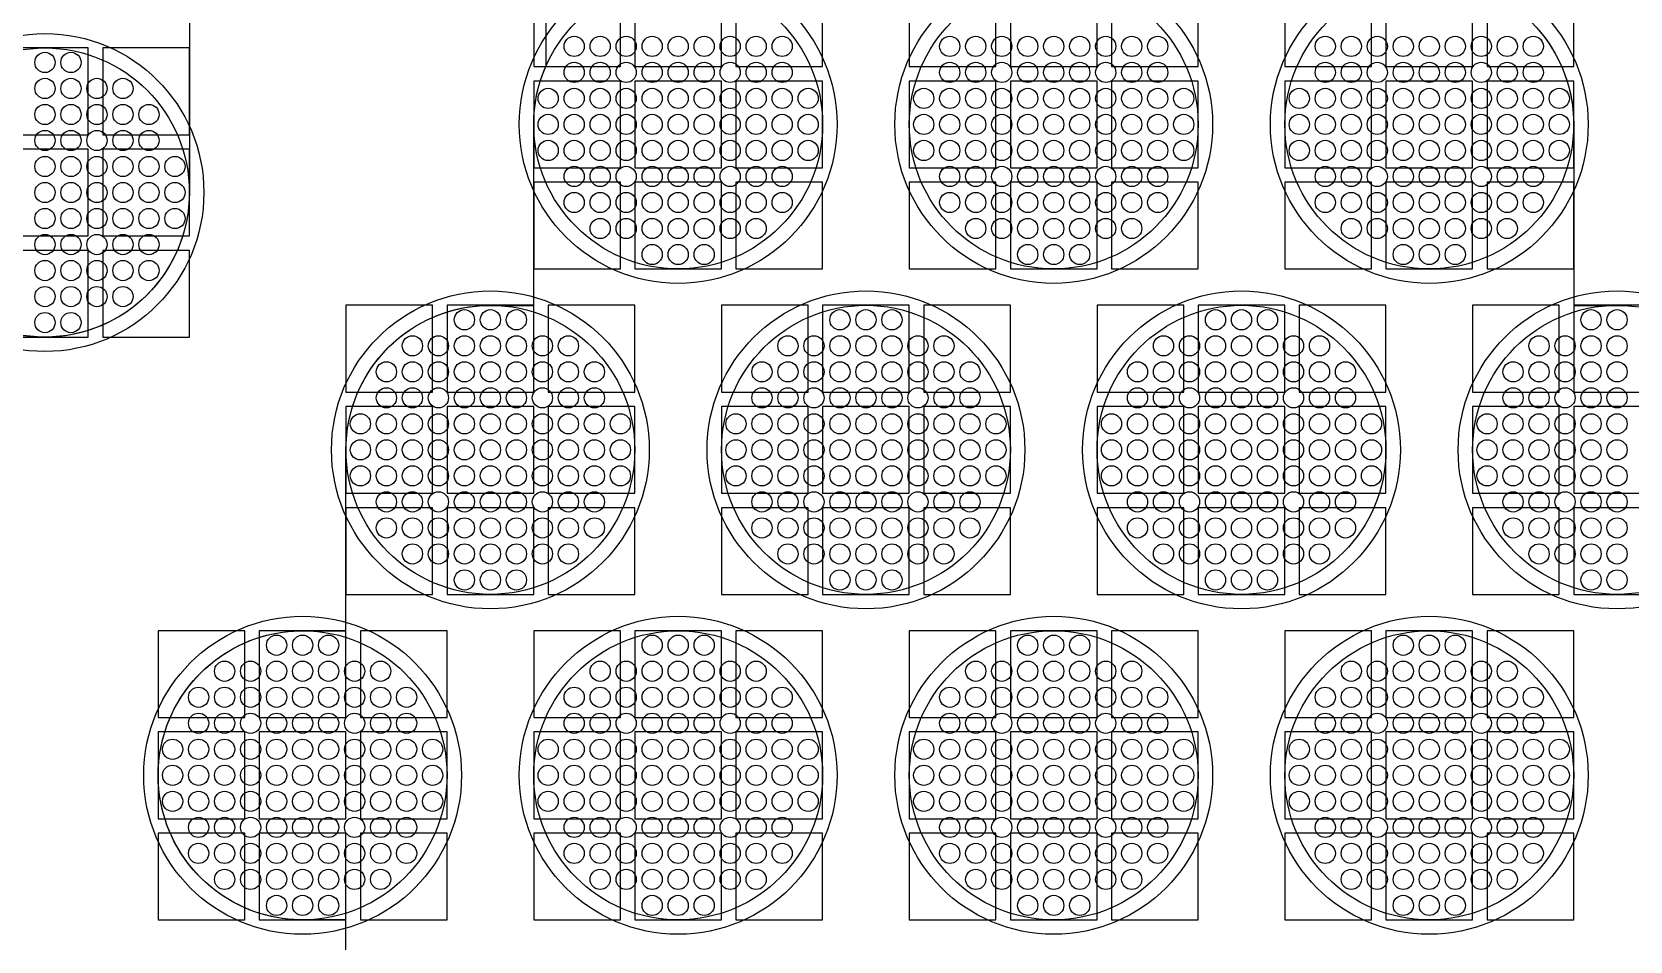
# Model space of a CAD drawing. Extents: x -49 to 54, y -38 to 38.
# Drawn here: x -17.14 to -11.61, y -2.14 to 1 of the extents above; entities that cross this region are included whole.
import ezdxf

# ---------------------------------------------------------------- set-up
doc = ezdxf.new("R2010")
doc.units = 0
for name, color, linetype in [('BACK_LAYER', 5, 'CONTINUOUS'), ('COND_LAYER_LOWER_ELECTRODE', 6, 'CONTINUOUS'), ('CONDUCTIVE_LAYER_BACK_LAYER', 2, 'CONTINUOUS'), ('EMITTER', 3, 'CONTINUOUS'), ('LOWER_ELECTRODE', 1, 'CONTINUOUS')]:
    doc.layers.add(name, color=color, linetype=linetype)

msp = doc.modelspace()

# ---------------------------------------------------------------- linework, layer by layer
at = {"layer": 'BACK_LAYER'}
for points in [[(-15.4046, 0.8807), (-15.1046, 0.8807), (-15.1046, 1.1807), (-15.4046, 1.1807)], [(-15.0546, 0.8807), (-14.7546, 0.8807), (-14.7546, 1.1807), (-15.0546, 1.1807)], [(-14.7046, 0.8807), (-14.4046, 0.8807), (-14.4046, 1.1807), (-14.7046, 1.1807)], [(-14.1046, 0.8807), (-13.8046, 0.8807), (-13.8046, 1.1807), (-14.1046, 1.1807)], [(-13.7546, 0.8807), (-13.4546, 0.8807), (-13.4546, 1.1807), (-13.7546, 1.1807)], [(-13.4046, 0.8807), (-13.1046, 0.8807), (-13.1046, 1.1807), (-13.4046, 1.1807)], [(-12.8046, 0.8807), (-12.5046, 0.8807), (-12.5046, 1.1807), (-12.8046, 1.1807)], [(-12.4546, 0.8807), (-12.1546, 0.8807), (-12.1546, 1.1807), (-12.4546, 1.1807)], [(-12.1046, 0.8807), (-11.8046, 0.8807), (-11.8046, 1.1807), (-12.1046, 1.1807)], [(-17.2465, 0.6451), (-16.9465, 0.6451), (-16.9465, 0.9451), (-17.2465, 0.9451)], [(-16.8965, 0.6451), (-16.5965, 0.6451), (-16.5965, 0.9451), (-16.8965, 0.9451)], [(-15.4046, 0.5307), (-15.1046, 0.5307), (-15.1046, 0.8307), (-15.4046, 0.8307)], [(-15.0546, 0.5307), (-14.7546, 0.5307), (-14.7546, 0.8307), (-15.0546, 0.8307)], [(-14.7046, 0.5307), (-14.4046, 0.5307), (-14.4046, 0.8307), (-14.7046, 0.8307)], [(-14.1046, 0.5307), (-13.8046, 0.5307), (-13.8046, 0.8307), (-14.1046, 0.8307)], [(-13.7546, 0.5307), (-13.4546, 0.5307), (-13.4546, 0.8307), (-13.7546, 0.8307)], [(-13.4046, 0.5307), (-13.1046, 0.5307), (-13.1046, 0.8307), (-13.4046, 0.8307)], [(-12.8046, 0.5307), (-12.5046, 0.5307), (-12.5046, 0.8307), (-12.8046, 0.8307)], [(-12.4546, 0.5307), (-12.1546, 0.5307), (-12.1546, 0.8307), (-12.4546, 0.8307)], [(-12.1046, 0.5307), (-11.8046, 0.5307), (-11.8046, 0.8307), (-12.1046, 0.8307)], [(-17.2465, 0.2951), (-16.9465, 0.2951), (-16.9465, 0.5951), (-17.2465, 0.5951)], [(-16.8965, 0.2951), (-16.5965, 0.2951), (-16.5965, 0.5951), (-16.8965, 0.5951)], [(-15.4046, 0.1807), (-15.1046, 0.1807), (-15.1046, 0.4807), (-15.4046, 0.4807)], [(-15.0546, 0.1807), (-14.7546, 0.1807), (-14.7546, 0.4807), (-15.0546, 0.4807)], [(-14.7046, 0.1807), (-14.4046, 0.1807), (-14.4046, 0.4807), (-14.7046, 0.4807)], [(-14.1046, 0.1807), (-13.8046, 0.1807), (-13.8046, 0.4807), (-14.1046, 0.4807)], [(-13.7546, 0.1807), (-13.4546, 0.1807), (-13.4546, 0.4807), (-13.7546, 0.4807)], [(-13.4046, 0.1807), (-13.1046, 0.1807), (-13.1046, 0.4807), (-13.4046, 0.4807)], [(-12.8046, 0.1807), (-12.5046, 0.1807), (-12.5046, 0.4807), (-12.8046, 0.4807)], [(-12.4546, 0.1807), (-12.1546, 0.1807), (-12.1546, 0.4807), (-12.4546, 0.4807)], [(-12.1046, 0.1807), (-11.8046, 0.1807), (-11.8046, 0.4807), (-12.1046, 0.4807)], [(-17.2465, -0.0549), (-16.9465, -0.0549), (-16.9465, 0.2451), (-17.2465, 0.2451)], [(-16.8965, -0.0549), (-16.5965, -0.0549), (-16.5965, 0.2451), (-16.8965, 0.2451)], [(-16.0546, -0.2451), (-15.7546, -0.2451), (-15.7546, 0.0549), (-16.0546, 0.0549)], [(-15.7046, -0.2451), (-15.4046, -0.2451), (-15.4046, 0.0549), (-15.7046, 0.0549)], [(-15.3546, -0.2451), (-15.0546, -0.2451), (-15.0546, 0.0549), (-15.3546, 0.0549)], [(-14.7546, -0.2451), (-14.4546, -0.2451), (-14.4546, 0.0549), (-14.7546, 0.0549)], [(-14.4046, -0.2451), (-14.1046, -0.2451), (-14.1046, 0.0549), (-14.4046, 0.0549)], [(-14.0546, -0.2451), (-13.7546, -0.2451), (-13.7546, 0.0549), (-14.0546, 0.0549)], [(-13.4546, -0.2451), (-13.1546, -0.2451), (-13.1546, 0.0549), (-13.4546, 0.0549)], [(-13.1046, -0.2451), (-12.8046, -0.2451), (-12.8046, 0.0549), (-13.1046, 0.0549)], [(-12.7546, -0.2451), (-12.4546, -0.2451), (-12.4546, 0.0549), (-12.7546, 0.0549)], [(-12.1546, -0.2451), (-11.8546, -0.2451), (-11.8546, 0.0549), (-12.1546, 0.0549)], [(-11.8046, -0.2451), (-11.5046, -0.2451), (-11.5046, 0.0549), (-11.8046, 0.0549)], [(-16.0546, -0.5951), (-15.7546, -0.5951), (-15.7546, -0.2951), (-16.0546, -0.2951)], [(-15.7046, -0.5951), (-15.4046, -0.5951), (-15.4046, -0.2951), (-15.7046, -0.2951)], [(-15.3546, -0.5951), (-15.0546, -0.5951), (-15.0546, -0.2951), (-15.3546, -0.2951)], [(-14.7546, -0.5951), (-14.4546, -0.5951), (-14.4546, -0.2951), (-14.7546, -0.2951)], [(-14.4046, -0.5951), (-14.1046, -0.5951), (-14.1046, -0.2951), (-14.4046, -0.2951)], [(-14.0546, -0.5951), (-13.7546, -0.5951), (-13.7546, -0.2951), (-14.0546, -0.2951)], [(-13.4546, -0.5951), (-13.1546, -0.5951), (-13.1546, -0.2951), (-13.4546, -0.2951)], [(-13.1046, -0.5951), (-12.8046, -0.5951), (-12.8046, -0.2951), (-13.1046, -0.2951)], [(-12.7546, -0.5951), (-12.4546, -0.5951), (-12.4546, -0.2951), (-12.7546, -0.2951)], [(-12.1546, -0.5951), (-11.8546, -0.5951), (-11.8546, -0.2951), (-12.1546, -0.2951)], [(-11.8046, -0.5951), (-11.5046, -0.5951), (-11.5046, -0.2951), (-11.8046, -0.2951)], [(-16.0546, -0.9451), (-15.7546, -0.9451), (-15.7546, -0.6451), (-16.0546, -0.6451)], [(-15.7046, -0.9451), (-15.4046, -0.9451), (-15.4046, -0.6451), (-15.7046, -0.6451)], [(-15.3546, -0.9451), (-15.0546, -0.9451), (-15.0546, -0.6451), (-15.3546, -0.6451)], [(-14.7546, -0.9451), (-14.4546, -0.9451), (-14.4546, -0.6451), (-14.7546, -0.6451)], [(-14.4046, -0.9451), (-14.1046, -0.9451), (-14.1046, -0.6451), (-14.4046, -0.6451)], [(-14.0546, -0.9451), (-13.7546, -0.9451), (-13.7546, -0.6451), (-14.0546, -0.6451)], [(-13.4546, -0.9451), (-13.1546, -0.9451), (-13.1546, -0.6451), (-13.4546, -0.6451)], [(-13.1046, -0.9451), (-12.8046, -0.9451), (-12.8046, -0.6451), (-13.1046, -0.6451)], [(-12.7546, -0.9451), (-12.4546, -0.9451), (-12.4546, -0.6451), (-12.7546, -0.6451)], [(-12.1546, -0.9451), (-11.8546, -0.9451), (-11.8546, -0.6451), (-12.1546, -0.6451)], [(-11.8046, -0.9451), (-11.5046, -0.9451), (-11.5046, -0.6451), (-11.8046, -0.6451)], [(-16.7046, -1.3709), (-16.4046, -1.3709), (-16.4046, -1.0709), (-16.7046, -1.0709)], [(-16.3546, -1.3709), (-16.0546, -1.3709), (-16.0546, -1.0709), (-16.3546, -1.0709)], [(-16.0046, -1.3709), (-15.7046, -1.3709), (-15.7046, -1.0709), (-16.0046, -1.0709)], [(-15.4046, -1.3709), (-15.1046, -1.3709), (-15.1046, -1.0709), (-15.4046, -1.0709)], [(-15.0546, -1.3709), (-14.7546, -1.3709), (-14.7546, -1.0709), (-15.0546, -1.0709)], [(-14.7046, -1.3709), (-14.4046, -1.3709), (-14.4046, -1.0709), (-14.7046, -1.0709)], [(-14.1046, -1.3709), (-13.8046, -1.3709), (-13.8046, -1.0709), (-14.1046, -1.0709)], [(-13.7546, -1.3709), (-13.4546, -1.3709), (-13.4546, -1.0709), (-13.7546, -1.0709)], [(-13.4046, -1.3709), (-13.1046, -1.3709), (-13.1046, -1.0709), (-13.4046, -1.0709)], [(-12.8046, -1.3709), (-12.5046, -1.3709), (-12.5046, -1.0709), (-12.8046, -1.0709)], [(-12.4546, -1.3709), (-12.1546, -1.3709), (-12.1546, -1.0709), (-12.4546, -1.0709)], [(-12.1046, -1.3709), (-11.8046, -1.3709), (-11.8046, -1.0709), (-12.1046, -1.0709)], [(-16.7046, -1.7209), (-16.4046, -1.7209), (-16.4046, -1.4209), (-16.7046, -1.4209)], [(-16.3546, -1.7209), (-16.0546, -1.7209), (-16.0546, -1.4209), (-16.3546, -1.4209)], [(-16.0046, -1.7209), (-15.7046, -1.7209), (-15.7046, -1.4209), (-16.0046, -1.4209)], [(-15.4046, -1.7209), (-15.1046, -1.7209), (-15.1046, -1.4209), (-15.4046, -1.4209)], [(-15.0546, -1.7209), (-14.7546, -1.7209), (-14.7546, -1.4209), (-15.0546, -1.4209)], [(-14.7046, -1.7209), (-14.4046, -1.7209), (-14.4046, -1.4209), (-14.7046, -1.4209)], [(-14.1046, -1.7209), (-13.8046, -1.7209), (-13.8046, -1.4209), (-14.1046, -1.4209)], [(-13.7546, -1.7209), (-13.4546, -1.7209), (-13.4546, -1.4209), (-13.7546, -1.4209)], [(-13.4046, -1.7209), (-13.1046, -1.7209), (-13.1046, -1.4209), (-13.4046, -1.4209)], [(-12.8046, -1.7209), (-12.5046, -1.7209), (-12.5046, -1.4209), (-12.8046, -1.4209)], [(-12.4546, -1.7209), (-12.1546, -1.7209), (-12.1546, -1.4209), (-12.4546, -1.4209)], [(-12.1046, -1.7209), (-11.8046, -1.7209), (-11.8046, -1.4209), (-12.1046, -1.4209)], [(-16.7046, -2.0709), (-16.4046, -2.0709), (-16.4046, -1.7709), (-16.7046, -1.7709)], [(-16.3546, -2.0709), (-16.0546, -2.0709), (-16.0546, -1.7709), (-16.3546, -1.7709)], [(-16.0046, -2.0709), (-15.7046, -2.0709), (-15.7046, -1.7709), (-16.0046, -1.7709)], [(-15.4046, -2.0709), (-15.1046, -2.0709), (-15.1046, -1.7709), (-15.4046, -1.7709)], [(-15.0546, -2.0709), (-14.7546, -2.0709), (-14.7546, -1.7709), (-15.0546, -1.7709)], [(-14.7046, -2.0709), (-14.4046, -2.0709), (-14.4046, -1.7709), (-14.7046, -1.7709)], [(-14.1046, -2.0709), (-13.8046, -2.0709), (-13.8046, -1.7709), (-14.1046, -1.7709)], [(-13.7546, -2.0709), (-13.4546, -2.0709), (-13.4546, -1.7709), (-13.7546, -1.7709)], [(-13.4046, -2.0709), (-13.1046, -2.0709), (-13.1046, -1.7709), (-13.4046, -1.7709)], [(-12.8046, -2.0709), (-12.5046, -2.0709), (-12.5046, -1.7709), (-12.8046, -1.7709)], [(-12.4546, -2.0709), (-12.1546, -2.0709), (-12.1546, -1.7709), (-12.4546, -1.7709)], [(-12.1046, -2.0709), (-11.8046, -2.0709), (-11.8046, -1.7709), (-12.1046, -1.7709)]]:
    msp.add_lwpolyline(points, close=True, dxfattribs=at)
at = {"layer": 'COND_LAYER_LOWER_ELECTRODE'}
for centre in [(-14.9046, 0.6807), (-13.6046, 0.6807), (-12.3046, 0.6807), (-17.0965, 0.4451), (-15.5546, -0.4451), (-14.2546, -0.4451), (-12.9546, -0.4451), (-11.6546, -0.4451), (-16.2046, -1.5709), (-14.9046, -1.5709), (-13.6046, -1.5709), (-12.3046, -1.5709)]:
    msp.add_circle(centre, 0.55, dxfattribs=at)
at = {"layer": 'CONDUCTIVE_LAYER_BACK_LAYER'}
for points in [[(-16.0546, -2.6968), (-16.0546, -2.0708), (-16.2146, -2.0708), (-16.2345, -2.07), (-16.2543, -2.0685), (-16.274, -2.0661), (-16.2936, -2.0629), (-16.3131, -2.059), (-16.3325, -2.0543), (-16.3516, -2.0489), (-16.3705, -2.0426), (-16.3891, -2.0357), (-16.4074, -2.028), (-16.4254, -2.0195), (-16.4431, -2.0104), (-16.4604, -2.0006), (-16.4772, -1.9901), (-16.4937, -1.9789), (-16.5097, -1.9671), (-16.5252, -1.9547), (-16.5402, -1.9416), (-16.5547, -1.928), (-16.5686, -1.9138), (-16.5819, -1.899), (-16.5947, -1.8838), (-16.6068, -1.868), (-16.6183, -1.8518), (-16.6291, -1.8351), (-16.6393, -1.8181), (-16.6488, -1.8006), (-16.6576, -1.7827), (-16.6656, -1.7646), (-16.673, -1.7461), (-16.6796, -1.7273), (-16.6854, -1.7083), (-16.6905, -1.6891), (-16.6948, -1.6697), (-16.6983, -1.6501), (-16.7011, -1.6304), (-16.7031, -1.6107), (-16.7043, -1.5908), (-16.7046, -1.5709), (-16.7043, -1.5511), (-16.7031, -1.5312), (-16.7011, -1.5114), (-16.6983, -1.4917), (-16.6948, -1.4722), (-16.6905, -1.4528), (-16.6854, -1.4335), (-16.6796, -1.4145), (-16.673, -1.3958), (-16.6656, -1.3773), (-16.6576, -1.3591), (-16.6488, -1.3413), (-16.6393, -1.3238), (-16.6291, -1.3067), (-16.6183, -1.2901), (-16.6068, -1.2738), (-16.5947, -1.2581), (-16.5819, -1.2428), (-16.5686, -1.2281), (-16.5547, -1.2139), (-16.5402, -1.2002), (-16.5252, -1.1872), (-16.5097, -1.1748), (-16.4937, -1.1629), (-16.4772, -1.1518), (-16.4604, -1.1413), (-16.4431, -1.1314), (-16.4254, -1.1223), (-16.4074, -1.1139), (-16.3891, -1.1062), (-16.3705, -1.0992), (-16.3516, -1.093), (-16.3325, -1.0875), (-16.3131, -1.0828), (-16.2936, -1.0789), (-16.274, -1.0758), (-16.2543, -1.0734), (-16.2345, -1.0718), (-16.2146, -1.071), (-16.0546, -1.071), (-16.0546, -0.4451), (-16.0543, -0.4252), (-16.0531, -0.4054), (-16.0511, -0.3856), (-16.0483, -0.3659), (-16.0448, -0.3463), (-16.0405, -0.3269), (-16.0354, -0.3077), (-16.0296, -0.2887), (-16.023, -0.2699), (-16.0156, -0.2515), (-16.0076, -0.2333), (-15.9988, -0.2154), (-15.9893, -0.198), (-15.9791, -0.1809), (-15.9683, -0.1642), (-15.9568, -0.148), (-15.9447, -0.1322), (-15.9319, -0.117), (-15.9186, -0.1022), (-15.9047, -0.088), (-15.8902, -0.0744), (-15.8752, -0.0614), (-15.8597, -0.0489), (-15.8437, -0.0371), (-15.8272, -0.0259), (-15.8104, -0.0154), (-15.7931, -0.0056), (-15.7754, 0.0035), (-15.7574, 0.0119), (-15.7391, 0.0196), (-15.7205, 0.0266), (-15.7016, 0.0328), (-15.6825, 0.0383), (-15.6631, 0.043), (-15.6436, 0.0469), (-15.624, 0.0501), (-15.6043, 0.0524), (-15.5845, 0.054), (-15.5646, 0.0548), (-15.4046, 0.0548), (-15.4046, 0.6807), (-15.4043, 0.7006), (-15.4031, 0.7205), (-15.4011, 0.7402), (-15.3983, 0.7599), (-15.3948, 0.7795), (-15.3905, 0.7989), (-15.3854, 0.8181), (-15.3796, 0.8371), (-15.373, 0.8559), (-15.3656, 0.8744), (-15.3616, 0.8835), (-15.3616, 1.6611)], [(-16.5965, 1.071), (-16.5965, 0.4451), (-16.5969, 0.4252), (-16.5981, 0.4054), (-16.6001, 0.3856), (-16.6028, 0.3659), (-16.6064, 0.3463), (-16.6107, 0.3269), (-16.6158, 0.3077), (-16.6216, 0.2887), (-16.6282, 0.2699), (-16.6355, 0.2515), (-16.6436, 0.2333), (-16.6524, 0.2154), (-16.6618, 0.198), (-16.672, 0.1809), (-16.6829, 0.1642), (-16.6943, 0.148), (-16.7065, 0.1322), (-16.7192, 0.117), (-16.7326, 0.1022), (-16.7465, 0.088), (-16.761, 0.0744), (-16.776, 0.0614), (-16.7915, 0.0489), (-16.8075, 0.0371), (-16.8239, 0.0259), (-16.8408, 0.0154), (-16.8581, 0.0056), (-16.8757, -0.0035), (-16.8937, -0.0119), (-16.9121, -0.0196), (-16.9307, -0.0266), (-16.9496, -0.0328), (-16.9687, -0.0383), (-16.988, -0.043), (-17.0075, -0.0469), (-17.0271, -0.0501), (-17.0469, -0.0524), (-17.0667, -0.054), (-17.0866, -0.0548), (-17.2465, -0.0548)], [(-11.9274, 1.0088), (-11.9146, 0.9936), (-11.9025, 0.9778), (-11.891, 0.9616), (-11.8802, 0.9449), (-11.87, 0.9279), (-11.8605, 0.9104), (-11.8517, 0.8925), (-11.8437, 0.8744), (-11.8363, 0.8559), (-11.8297, 0.8371), (-11.8239, 0.8181), (-11.8188, 0.7989), (-11.8145, 0.7795), (-11.811, 0.7599), (-11.8082, 0.7402), (-11.8062, 0.7205), (-11.805, 0.7006), (-11.8046, 0.6807), (-11.8046, 0.0548), (-11.6447, 0.0548), (-11.6248, 0.054), (-11.605, 0.0524)]]:
    msp.add_lwpolyline(points, dxfattribs=at)
at = {"layer": 'EMITTER'}
for centre in [(-14.9046, 0.6807), (-13.6046, 0.6807), (-12.3046, 0.6807), (-17.0965, 0.4451), (-15.5546, -0.4451), (-14.2546, -0.4451), (-12.9546, -0.4451), (-11.6546, -0.4451), (-16.2046, -1.5709), (-14.9046, -1.5709), (-13.6046, -1.5709), (-12.3046, -1.5709)]:
    msp.add_circle(centre, 0.5, dxfattribs=at)
at = {"layer": 'LOWER_ELECTRODE'}
for centre in [(-15.2646, 0.9507), (-15.1746, 0.9507), (-15.0846, 0.9507), (-14.9946, 0.9507), (-14.9046, 0.9507), (-14.8146, 0.9507), (-14.7246, 0.9507), (-14.6346, 0.9507), (-14.5446, 0.9507), (-13.9646, 0.9507), (-13.8746, 0.9507), (-13.7846, 0.9507), (-13.6946, 0.9507), (-13.6046, 0.9507), (-13.5146, 0.9507), (-13.4246, 0.9507), (-13.3346, 0.9507), (-13.2446, 0.9507), (-12.6646, 0.9507), (-12.5746, 0.9507), (-12.4846, 0.9507), (-12.3946, 0.9507), (-12.3046, 0.9507), (-12.2146, 0.9507), (-12.1246, 0.9507), (-12.0346, 0.9507), (-11.9446, 0.9507), (-17.0965, 0.8951), (-17.0065, 0.8951), (-15.2646, 0.8607), (-15.1746, 0.8607), (-15.0846, 0.8607), (-14.9946, 0.8607), (-14.9046, 0.8607), (-14.8146, 0.8607), (-14.7246, 0.8607), (-14.6346, 0.8607), (-14.5446, 0.8607), (-13.9646, 0.8607), (-13.8746, 0.8607), (-13.7846, 0.8607), (-13.6946, 0.8607), (-13.6046, 0.8607), (-13.5146, 0.8607), (-13.4246, 0.8607), (-13.3346, 0.8607), (-13.2446, 0.8607), (-12.6646, 0.8607), (-12.5746, 0.8607), (-12.4846, 0.8607), (-12.3946, 0.8607), (-12.3046, 0.8607), (-12.2146, 0.8607), (-12.1246, 0.8607), (-12.0346, 0.8607), (-11.9446, 0.8607), (-17.0965, 0.8051), (-17.0065, 0.8051), (-16.9165, 0.8051), (-16.8265, 0.8051), (-15.3546, 0.7707), (-15.2646, 0.7707), (-15.1746, 0.7707), (-15.0846, 0.7707), (-14.9946, 0.7707), (-14.9046, 0.7707), (-14.8146, 0.7707), (-14.7246, 0.7707), (-14.6346, 0.7707), (-14.5446, 0.7707), (-14.4546, 0.7707), (-14.0546, 0.7707), (-13.9646, 0.7707), (-13.8746, 0.7707), (-13.7846, 0.7707), (-13.6946, 0.7707), (-13.6046, 0.7707), (-13.5146, 0.7707), (-13.4246, 0.7707), (-13.3346, 0.7707), (-13.2446, 0.7707), (-13.1546, 0.7707), (-12.7546, 0.7707), (-12.6646, 0.7707), (-12.5746, 0.7707), (-12.4846, 0.7707), (-12.3946, 0.7707), (-12.3046, 0.7707), (-12.2146, 0.7707), (-12.1246, 0.7707), (-12.0346, 0.7707), (-11.9446, 0.7707), (-11.8546, 0.7707), (-17.0965, 0.7151), (-17.0065, 0.7151), (-16.9165, 0.7151), (-16.8265, 0.7151), (-16.7365, 0.7151), (-15.3546, 0.6807), (-15.2646, 0.6807), (-15.1746, 0.6807), (-15.0846, 0.6807), (-14.9946, 0.6807), (-14.9046, 0.6807), (-14.8146, 0.6807), (-14.7246, 0.6807), (-14.6346, 0.6807), (-14.5446, 0.6807), (-14.4546, 0.6807), (-14.0546, 0.6807), (-13.9646, 0.6807), (-13.8746, 0.6807), (-13.7846, 0.6807), (-13.6946, 0.6807), (-13.6046, 0.6807), (-13.5146, 0.6807), (-13.4246, 0.6807), (-13.3346, 0.6807), (-13.2446, 0.6807), (-13.1546, 0.6807), (-12.7546, 0.6807), (-12.6646, 0.6807), (-12.5746, 0.6807), (-12.4846, 0.6807), (-12.3946, 0.6807), (-12.3046, 0.6807), (-12.2146, 0.6807), (-12.1246, 0.6807), (-12.0346, 0.6807), (-11.9446, 0.6807), (-11.8546, 0.6807), (-17.0965, 0.6251), (-17.0065, 0.6251), (-16.9165, 0.6251), (-16.8265, 0.6251), (-16.7365, 0.6251), (-15.3546, 0.5907), (-15.2646, 0.5907), (-15.1746, 0.5907), (-15.0846, 0.5907), (-14.9946, 0.5907), (-14.9046, 0.5907), (-14.8146, 0.5907), (-14.7246, 0.5907), (-14.6346, 0.5907), (-14.5446, 0.5907), (-14.4546, 0.5907), (-14.0546, 0.5907), (-13.9646, 0.5907), (-13.8746, 0.5907), (-13.7846, 0.5907), (-13.6946, 0.5907), (-13.6046, 0.5907), (-13.5146, 0.5907), (-13.4246, 0.5907), (-13.3346, 0.5907), (-13.2446, 0.5907), (-13.1546, 0.5907), (-12.7546, 0.5907), (-12.6646, 0.5907), (-12.5746, 0.5907), (-12.4846, 0.5907), (-12.3946, 0.5907), (-12.3046, 0.5907), (-12.2146, 0.5907), (-12.1246, 0.5907), (-12.0346, 0.5907), (-11.9446, 0.5907), (-11.8546, 0.5907), (-17.0965, 0.5351), (-17.0065, 0.5351), (-16.9165, 0.5351), (-16.8265, 0.5351), (-16.7365, 0.5351), (-16.6465, 0.5351), (-15.2646, 0.5007), (-15.1746, 0.5007), (-15.0846, 0.5007), (-14.9946, 0.5007), (-14.9046, 0.5007), (-14.8146, 0.5007), (-14.7246, 0.5007), (-14.6346, 0.5007), (-14.5446, 0.5007), (-13.9646, 0.5007), (-13.8746, 0.5007), (-13.7846, 0.5007), (-13.6946, 0.5007), (-13.6046, 0.5007), (-13.5146, 0.5007), (-13.4246, 0.5007), (-13.3346, 0.5007), (-13.2446, 0.5007), (-12.6646, 0.5007), (-12.5746, 0.5007), (-12.4846, 0.5007), (-12.3946, 0.5007), (-12.3046, 0.5007), (-12.2146, 0.5007), (-12.1246, 0.5007), (-12.0346, 0.5007), (-11.9446, 0.5007), (-17.0965, 0.4451), (-17.0065, 0.4451), (-16.9165, 0.4451), (-16.8265, 0.4451), (-16.7365, 0.4451), (-16.6465, 0.4451), (-15.2646, 0.4107), (-15.1746, 0.4107), (-15.0846, 0.4107), (-14.9946, 0.4107), (-14.9046, 0.4107), (-14.8146, 0.4107), (-14.7246, 0.4107), (-14.6346, 0.4107), (-14.5446, 0.4107), (-13.9646, 0.4107), (-13.8746, 0.4107), (-13.7846, 0.4107), (-13.6946, 0.4107), (-13.6046, 0.4107), (-13.5146, 0.4107), (-13.4246, 0.4107), (-13.3346, 0.4107), (-13.2446, 0.4107), (-12.6646, 0.4107), (-12.5746, 0.4107), (-12.4846, 0.4107), (-12.3946, 0.4107), (-12.3046, 0.4107), (-12.2146, 0.4107), (-12.1246, 0.4107), (-12.0346, 0.4107), (-11.9446, 0.4107), (-17.0965, 0.3551), (-17.0065, 0.3551), (-16.9165, 0.3551), (-16.8265, 0.3551), (-16.7365, 0.3551), (-16.6465, 0.3551), (-15.1746, 0.3207), (-15.0846, 0.3207), (-14.9946, 0.3207), (-14.9046, 0.3207), (-14.8146, 0.3207), (-14.7246, 0.3207), (-14.6346, 0.3207), (-13.8746, 0.3207), (-13.7846, 0.3207), (-13.6946, 0.3207), (-13.6046, 0.3207), (-13.5146, 0.3207), (-13.4246, 0.3207), (-13.3346, 0.3207), (-12.5746, 0.3207), (-12.4846, 0.3207), (-12.3946, 0.3207), (-12.3046, 0.3207), (-12.2146, 0.3207), (-12.1246, 0.3207), (-12.0346, 0.3207), (-17.0965, 0.2651), (-17.0065, 0.2651), (-16.9165, 0.2651), (-16.8265, 0.2651), (-16.7365, 0.2651), (-14.9946, 0.2307), (-14.9046, 0.2307), (-14.8146, 0.2307), (-13.6946, 0.2307), (-13.6046, 0.2307), (-13.5146, 0.2307), (-12.3946, 0.2307), (-12.3046, 0.2307), (-12.2146, 0.2307), (-17.0965, 0.1751), (-17.0065, 0.1751), (-16.9165, 0.1751), (-16.8265, 0.1751), (-16.7365, 0.1751), (-17.0965, 0.0851), (-17.0065, 0.0851), (-16.9165, 0.0851), (-16.8265, 0.0851), (-17.0965, -0.0049), (-17.0065, -0.0049), (-15.6446, 0.0049), (-15.5546, 0.0049), (-15.4646, 0.0049), (-14.3446, 0.0049), (-14.2546, 0.0049), (-14.1646, 0.0049), (-13.0446, 0.0049), (-12.9546, 0.0049), (-12.8646, 0.0049), (-11.7446, 0.0049), (-11.6546, 0.0049), (-15.8246, -0.0851), (-15.7346, -0.0851), (-15.6446, -0.0851), (-15.5546, -0.0851), (-15.4646, -0.0851), (-15.3746, -0.0851), (-15.2846, -0.0851), (-14.5246, -0.0851), (-14.4346, -0.0851), (-14.3446, -0.0851), (-14.2546, -0.0851), (-14.1646, -0.0851), (-14.0746, -0.0851), (-13.9846, -0.0851), (-13.2246, -0.0851), (-13.1346, -0.0851), (-13.0446, -0.0851), (-12.9546, -0.0851), (-12.8646, -0.0851), (-12.7746, -0.0851), (-12.6846, -0.0851), (-11.9246, -0.0851), (-11.8346, -0.0851), (-11.7446, -0.0851), (-11.6546, -0.0851), (-15.9146, -0.1751), (-15.8246, -0.1751), (-15.7346, -0.1751), (-15.6446, -0.1751), (-15.5546, -0.1751), (-15.4646, -0.1751), (-15.3746, -0.1751), (-15.2846, -0.1751), (-15.1946, -0.1751), (-14.6146, -0.1751), (-14.5246, -0.1751), (-14.4346, -0.1751), (-14.3446, -0.1751), (-14.2546, -0.1751), (-14.1646, -0.1751), (-14.0746, -0.1751), (-13.9846, -0.1751), (-13.8946, -0.1751), (-13.3146, -0.1751), (-13.2246, -0.1751), (-13.1346, -0.1751), (-13.0446, -0.1751), (-12.9546, -0.1751), (-12.8646, -0.1751), (-12.7746, -0.1751), (-12.6846, -0.1751), (-12.5946, -0.1751), (-12.0146, -0.1751), (-11.9246, -0.1751), (-11.8346, -0.1751), (-11.7446, -0.1751), (-11.6546, -0.1751), (-15.9146, -0.2651), (-15.8246, -0.2651), (-15.7346, -0.2651), (-15.6446, -0.2651), (-15.5546, -0.2651), (-15.4646, -0.2651), (-15.3746, -0.2651), (-15.2846, -0.2651), (-15.1946, -0.2651), (-14.6146, -0.2651), (-14.5246, -0.2651), (-14.4346, -0.2651), (-14.3446, -0.2651), (-14.2546, -0.2651), (-14.1646, -0.2651), (-14.0746, -0.2651), (-13.9846, -0.2651), (-13.8946, -0.2651), (-13.3146, -0.2651), (-13.2246, -0.2651), (-13.1346, -0.2651), (-13.0446, -0.2651), (-12.9546, -0.2651), (-12.8646, -0.2651), (-12.7746, -0.2651), (-12.6846, -0.2651), (-12.5946, -0.2651), (-12.0146, -0.2651), (-11.9246, -0.2651), (-11.8346, -0.2651), (-11.7446, -0.2651), (-11.6546, -0.2651), (-16.0046, -0.3551), (-15.9146, -0.3551), (-15.8246, -0.3551), (-15.7346, -0.3551), (-15.6446, -0.3551), (-15.5546, -0.3551), (-15.4646, -0.3551), (-15.3746, -0.3551), (-15.2846, -0.3551), (-15.1946, -0.3551), (-15.1046, -0.3551), (-14.7046, -0.3551), (-14.6146, -0.3551), (-14.5246, -0.3551), (-14.4346, -0.3551), (-14.3446, -0.3551), (-14.2546, -0.3551), (-14.1646, -0.3551), (-14.0746, -0.3551), (-13.9846, -0.3551), (-13.8946, -0.3551), (-13.8046, -0.3551), (-13.4046, -0.3551), (-13.3146, -0.3551), (-13.2246, -0.3551), (-13.1346, -0.3551), (-13.0446, -0.3551), (-12.9546, -0.3551), (-12.8646, -0.3551), (-12.7746, -0.3551), (-12.6846, -0.3551), (-12.5946, -0.3551), (-12.5046, -0.3551), (-12.1046, -0.3551), (-12.0146, -0.3551), (-11.9246, -0.3551), (-11.8346, -0.3551), (-11.7446, -0.3551), (-11.6546, -0.3551), (-16.0046, -0.4451), (-15.9146, -0.4451), (-15.8246, -0.4451), (-15.7346, -0.4451), (-15.6446, -0.4451), (-15.5546, -0.4451), (-15.4646, -0.4451), (-15.3746, -0.4451), (-15.2846, -0.4451), (-15.1946, -0.4451), (-15.1046, -0.4451), (-14.7046, -0.4451), (-14.6146, -0.4451), (-14.5246, -0.4451), (-14.4346, -0.4451), (-14.3446, -0.4451), (-14.2546, -0.4451), (-14.1646, -0.4451), (-14.0746, -0.4451), (-13.9846, -0.4451), (-13.8946, -0.4451), (-13.8046, -0.4451), (-13.4046, -0.4451), (-13.3146, -0.4451), (-13.2246, -0.4451), (-13.1346, -0.4451), (-13.0446, -0.4451), (-12.9546, -0.4451), (-12.8646, -0.4451), (-12.7746, -0.4451), (-12.6846, -0.4451), (-12.5946, -0.4451), (-12.5046, -0.4451), (-12.1046, -0.4451), (-12.0146, -0.4451), (-11.9246, -0.4451), (-11.8346, -0.4451), (-11.7446, -0.4451), (-11.6546, -0.4451), (-16.0046, -0.5351), (-15.9146, -0.5351), (-15.8246, -0.5351), (-15.7346, -0.5351), (-15.6446, -0.5351), (-15.5546, -0.5351), (-15.4646, -0.5351), (-15.3746, -0.5351), (-15.2846, -0.5351), (-15.1946, -0.5351), (-15.1046, -0.5351), (-14.7046, -0.5351), (-14.6146, -0.5351), (-14.5246, -0.5351), (-14.4346, -0.5351), (-14.3446, -0.5351), (-14.2546, -0.5351), (-14.1646, -0.5351), (-14.0746, -0.5351), (-13.9846, -0.5351), (-13.8946, -0.5351), (-13.8046, -0.5351), (-13.4046, -0.5351), (-13.3146, -0.5351), (-13.2246, -0.5351), (-13.1346, -0.5351), (-13.0446, -0.5351), (-12.9546, -0.5351), (-12.8646, -0.5351), (-12.7746, -0.5351), (-12.6846, -0.5351), (-12.5946, -0.5351), (-12.5046, -0.5351), (-12.1046, -0.5351), (-12.0146, -0.5351), (-11.9246, -0.5351), (-11.8346, -0.5351), (-11.7446, -0.5351), (-11.6546, -0.5351), (-15.9146, -0.6251), (-15.8246, -0.6251), (-15.7346, -0.6251), (-15.6446, -0.6251), (-15.5546, -0.6251), (-15.4646, -0.6251), (-15.3746, -0.6251), (-15.2846, -0.6251), (-15.1946, -0.6251), (-14.6146, -0.6251), (-14.5246, -0.6251), (-14.4346, -0.6251), (-14.3446, -0.6251), (-14.2546, -0.6251), (-14.1646, -0.6251), (-14.0746, -0.6251), (-13.9846, -0.6251), (-13.8946, -0.6251), (-13.3146, -0.6251), (-13.2246, -0.6251), (-13.1346, -0.6251), (-13.0446, -0.6251), (-12.9546, -0.6251), (-12.8646, -0.6251), (-12.7746, -0.6251), (-12.6846, -0.6251), (-12.5946, -0.6251), (-12.0146, -0.6251), (-11.9246, -0.6251), (-11.8346, -0.6251), (-11.7446, -0.6251), (-11.6546, -0.6251), (-15.9146, -0.7151), (-15.8246, -0.7151), (-15.7346, -0.7151), (-15.6446, -0.7151), (-15.5546, -0.7151), (-15.4646, -0.7151), (-15.3746, -0.7151), (-15.2846, -0.7151), (-15.1946, -0.7151), (-14.6146, -0.7151), (-14.5246, -0.7151), (-14.4346, -0.7151), (-14.3446, -0.7151), (-14.2546, -0.7151), (-14.1646, -0.7151), (-14.0746, -0.7151), (-13.9846, -0.7151), (-13.8946, -0.7151), (-13.3146, -0.7151), (-13.2246, -0.7151), (-13.1346, -0.7151), (-13.0446, -0.7151), (-12.9546, -0.7151), (-12.8646, -0.7151), (-12.7746, -0.7151), (-12.6846, -0.7151), (-12.5946, -0.7151), (-12.0146, -0.7151), (-11.9246, -0.7151), (-11.8346, -0.7151), (-11.7446, -0.7151), (-11.6546, -0.7151), (-15.8246, -0.8051), (-15.7346, -0.8051), (-15.6446, -0.8051), (-15.5546, -0.8051), (-15.4646, -0.8051), (-15.3746, -0.8051), (-15.2846, -0.8051), (-14.5246, -0.8051), (-14.4346, -0.8051), (-14.3446, -0.8051), (-14.2546, -0.8051), (-14.1646, -0.8051), (-14.0746, -0.8051), (-13.9846, -0.8051), (-13.2246, -0.8051), (-13.1346, -0.8051), (-13.0446, -0.8051), (-12.9546, -0.8051), (-12.8646, -0.8051), (-12.7746, -0.8051), (-12.6846, -0.8051), (-11.9246, -0.8051), (-11.8346, -0.8051), (-11.7446, -0.8051), (-11.6546, -0.8051), (-15.6446, -0.8951), (-15.5546, -0.8951), (-15.4646, -0.8951), (-14.3446, -0.8951), (-14.2546, -0.8951), (-14.1646, -0.8951), (-13.0446, -0.8951), (-12.9546, -0.8951), (-12.8646, -0.8951), (-11.7446, -0.8951), (-11.6546, -0.8951), (-16.2946, -1.1209), (-16.2046, -1.1209), (-16.1146, -1.1209), (-14.9946, -1.1209), (-14.9046, -1.1209), (-14.8146, -1.1209), (-13.6946, -1.1209), (-13.6046, -1.1209), (-13.5146, -1.1209), (-12.3946, -1.1209), (-12.3046, -1.1209), (-12.2146, -1.1209), (-16.4746, -1.2109), (-16.3846, -1.2109), (-16.2946, -1.2109), (-16.2046, -1.2109), (-16.1146, -1.2109), (-16.0246, -1.2109), (-15.9346, -1.2109), (-15.1746, -1.2109), (-15.0846, -1.2109), (-14.9946, -1.2109), (-14.9046, -1.2109), (-14.8146, -1.2109), (-14.7246, -1.2109), (-14.6346, -1.2109), (-13.8746, -1.2109), (-13.7846, -1.2109), (-13.6946, -1.2109), (-13.6046, -1.2109), (-13.5146, -1.2109), (-13.4246, -1.2109), (-13.3346, -1.2109), (-12.5746, -1.2109), (-12.4846, -1.2109), (-12.3946, -1.2109), (-12.3046, -1.2109), (-12.2146, -1.2109), (-12.1246, -1.2109), (-12.0346, -1.2109), (-16.5646, -1.3009), (-16.4746, -1.3009), (-16.3846, -1.3009), (-16.2946, -1.3009), (-16.2046, -1.3009), (-16.1146, -1.3009), (-16.0246, -1.3009), (-15.9346, -1.3009), (-15.8446, -1.3009), (-15.2646, -1.3009), (-15.1746, -1.3009), (-15.0846, -1.3009), (-14.9946, -1.3009), (-14.9046, -1.3009), (-14.8146, -1.3009), (-14.7246, -1.3009), (-14.6346, -1.3009), (-14.5446, -1.3009), (-13.9646, -1.3009), (-13.8746, -1.3009), (-13.7846, -1.3009), (-13.6946, -1.3009), (-13.6046, -1.3009), (-13.5146, -1.3009), (-13.4246, -1.3009), (-13.3346, -1.3009), (-13.2446, -1.3009), (-12.6646, -1.3009), (-12.5746, -1.3009), (-12.4846, -1.3009), (-12.3946, -1.3009), (-12.3046, -1.3009), (-12.2146, -1.3009), (-12.1246, -1.3009), (-12.0346, -1.3009), (-11.9446, -1.3009), (-16.5646, -1.3909), (-16.4746, -1.3909), (-16.3846, -1.3909), (-16.2946, -1.3909), (-16.2046, -1.3909), (-16.1146, -1.3909), (-16.0246, -1.3909), (-15.9346, -1.3909), (-15.8446, -1.3909), (-15.2646, -1.3909), (-15.1746, -1.3909), (-15.0846, -1.3909), (-14.9946, -1.3909), (-14.9046, -1.3909), (-14.8146, -1.3909), (-14.7246, -1.3909), (-14.6346, -1.3909), (-14.5446, -1.3909), (-13.9646, -1.3909), (-13.8746, -1.3909), (-13.7846, -1.3909), (-13.6946, -1.3909), (-13.6046, -1.3909), (-13.5146, -1.3909), (-13.4246, -1.3909), (-13.3346, -1.3909), (-13.2446, -1.3909), (-12.6646, -1.3909), (-12.5746, -1.3909), (-12.4846, -1.3909), (-12.3946, -1.3909), (-12.3046, -1.3909), (-12.2146, -1.3909), (-12.1246, -1.3909), (-12.0346, -1.3909), (-11.9446, -1.3909), (-16.6546, -1.4809), (-16.5646, -1.4809), (-16.4746, -1.4809), (-16.3846, -1.4809), (-16.2946, -1.4809), (-16.2046, -1.4809), (-16.1146, -1.4809), (-16.0246, -1.4809), (-15.9346, -1.4809), (-15.8446, -1.4809), (-15.7546, -1.4809), (-15.3546, -1.4809), (-15.2646, -1.4809), (-15.1746, -1.4809), (-15.0846, -1.4809), (-14.9946, -1.4809), (-14.9046, -1.4809), (-14.8146, -1.4809), (-14.7246, -1.4809), (-14.6346, -1.4809), (-14.5446, -1.4809), (-14.4546, -1.4809), (-14.0546, -1.4809), (-13.9646, -1.4809), (-13.8746, -1.4809), (-13.7846, -1.4809), (-13.6946, -1.4809), (-13.6046, -1.4809), (-13.5146, -1.4809), (-13.4246, -1.4809), (-13.3346, -1.4809), (-13.2446, -1.4809), (-13.1546, -1.4809), (-12.7546, -1.4809), (-12.6646, -1.4809), (-12.5746, -1.4809), (-12.4846, -1.4809), (-12.3946, -1.4809), (-12.3046, -1.4809), (-12.2146, -1.4809), (-12.1246, -1.4809), (-12.0346, -1.4809), (-11.9446, -1.4809), (-11.8546, -1.4809), (-16.6546, -1.5709), (-16.5646, -1.5709), (-16.4746, -1.5709), (-16.3846, -1.5709), (-16.2946, -1.5709), (-16.2046, -1.5709), (-16.1146, -1.5709), (-16.0246, -1.5709), (-15.9346, -1.5709), (-15.8446, -1.5709), (-15.7546, -1.5709), (-15.3546, -1.5709), (-15.2646, -1.5709), (-15.1746, -1.5709), (-15.0846, -1.5709), (-14.9946, -1.5709), (-14.9046, -1.5709), (-14.8146, -1.5709), (-14.7246, -1.5709), (-14.6346, -1.5709), (-14.5446, -1.5709), (-14.4546, -1.5709), (-14.0546, -1.5709), (-13.9646, -1.5709), (-13.8746, -1.5709), (-13.7846, -1.5709), (-13.6946, -1.5709), (-13.6046, -1.5709), (-13.5146, -1.5709), (-13.4246, -1.5709), (-13.3346, -1.5709), (-13.2446, -1.5709), (-13.1546, -1.5709), (-12.7546, -1.5709), (-12.6646, -1.5709), (-12.5746, -1.5709), (-12.4846, -1.5709), (-12.3946, -1.5709), (-12.3046, -1.5709), (-12.2146, -1.5709), (-12.1246, -1.5709), (-12.0346, -1.5709), (-11.9446, -1.5709), (-11.8546, -1.5709), (-16.6546, -1.6609), (-16.5646, -1.6609), (-16.4746, -1.6609), (-16.3846, -1.6609), (-16.2946, -1.6609), (-16.2046, -1.6609), (-16.1146, -1.6609), (-16.0246, -1.6609), (-15.9346, -1.6609), (-15.8446, -1.6609), (-15.7546, -1.6609), (-15.3546, -1.6609), (-15.2646, -1.6609), (-15.1746, -1.6609), (-15.0846, -1.6609), (-14.9946, -1.6609), (-14.9046, -1.6609), (-14.8146, -1.6609), (-14.7246, -1.6609), (-14.6346, -1.6609), (-14.5446, -1.6609), (-14.4546, -1.6609), (-14.0546, -1.6609), (-13.9646, -1.6609), (-13.8746, -1.6609), (-13.7846, -1.6609), (-13.6946, -1.6609), (-13.6046, -1.6609), (-13.5146, -1.6609), (-13.4246, -1.6609), (-13.3346, -1.6609), (-13.2446, -1.6609), (-13.1546, -1.6609), (-12.7546, -1.6609), (-12.6646, -1.6609), (-12.5746, -1.6609), (-12.4846, -1.6609), (-12.3946, -1.6609), (-12.3046, -1.6609), (-12.2146, -1.6609), (-12.1246, -1.6609), (-12.0346, -1.6609), (-11.9446, -1.6609), (-11.8546, -1.6609), (-16.5646, -1.7509), (-16.4746, -1.7509), (-16.3846, -1.7509), (-16.2946, -1.7509), (-16.2046, -1.7509), (-16.1146, -1.7509), (-16.0246, -1.7509), (-15.9346, -1.7509), (-15.8446, -1.7509), (-15.2646, -1.7509), (-15.1746, -1.7509), (-15.0846, -1.7509), (-14.9946, -1.7509), (-14.9046, -1.7509), (-14.8146, -1.7509), (-14.7246, -1.7509), (-14.6346, -1.7509), (-14.5446, -1.7509), (-13.9646, -1.7509), (-13.8746, -1.7509), (-13.7846, -1.7509), (-13.6946, -1.7509), (-13.6046, -1.7509), (-13.5146, -1.7509), (-13.4246, -1.7509), (-13.3346, -1.7509), (-13.2446, -1.7509), (-12.6646, -1.7509), (-12.5746, -1.7509), (-12.4846, -1.7509), (-12.3946, -1.7509), (-12.3046, -1.7509), (-12.2146, -1.7509), (-12.1246, -1.7509), (-12.0346, -1.7509), (-11.9446, -1.7509), (-16.5646, -1.8409), (-16.4746, -1.8409), (-16.3846, -1.8409), (-16.2946, -1.8409), (-16.2046, -1.8409), (-16.1146, -1.8409), (-16.0246, -1.8409), (-15.9346, -1.8409), (-15.8446, -1.8409), (-15.2646, -1.8409), (-15.1746, -1.8409), (-15.0846, -1.8409), (-14.9946, -1.8409), (-14.9046, -1.8409), (-14.8146, -1.8409), (-14.7246, -1.8409), (-14.6346, -1.8409), (-14.5446, -1.8409), (-13.9646, -1.8409), (-13.8746, -1.8409), (-13.7846, -1.8409), (-13.6946, -1.8409), (-13.6046, -1.8409), (-13.5146, -1.8409), (-13.4246, -1.8409), (-13.3346, -1.8409), (-13.2446, -1.8409), (-12.6646, -1.8409), (-12.5746, -1.8409), (-12.4846, -1.8409), (-12.3946, -1.8409), (-12.3046, -1.8409), (-12.2146, -1.8409), (-12.1246, -1.8409), (-12.0346, -1.8409), (-11.9446, -1.8409), (-16.4746, -1.9309), (-16.3846, -1.9309), (-16.2946, -1.9309), (-16.2046, -1.9309), (-16.1146, -1.9309), (-16.0246, -1.9309), (-15.9346, -1.9309), (-15.1746, -1.9309), (-15.0846, -1.9309), (-14.9946, -1.9309), (-14.9046, -1.9309), (-14.8146, -1.9309), (-14.7246, -1.9309), (-14.6346, -1.9309), (-13.8746, -1.9309), (-13.7846, -1.9309), (-13.6946, -1.9309), (-13.6046, -1.9309), (-13.5146, -1.9309), (-13.4246, -1.9309), (-13.3346, -1.9309), (-12.5746, -1.9309), (-12.4846, -1.9309), (-12.3946, -1.9309), (-12.3046, -1.9309), (-12.2146, -1.9309), (-12.1246, -1.9309), (-12.0346, -1.9309), (-16.2946, -2.0209), (-16.2046, -2.0209), (-16.1146, -2.0209), (-14.9946, -2.0209), (-14.9046, -2.0209), (-14.8146, -2.0209), (-13.6946, -2.0209), (-13.6046, -2.0209), (-13.5146, -2.0209), (-12.3946, -2.0209), (-12.3046, -2.0209), (-12.2146, -2.0209)]:
    msp.add_circle(centre, 0.035, dxfattribs=at)

doc.saveas('drawing.dxf')
